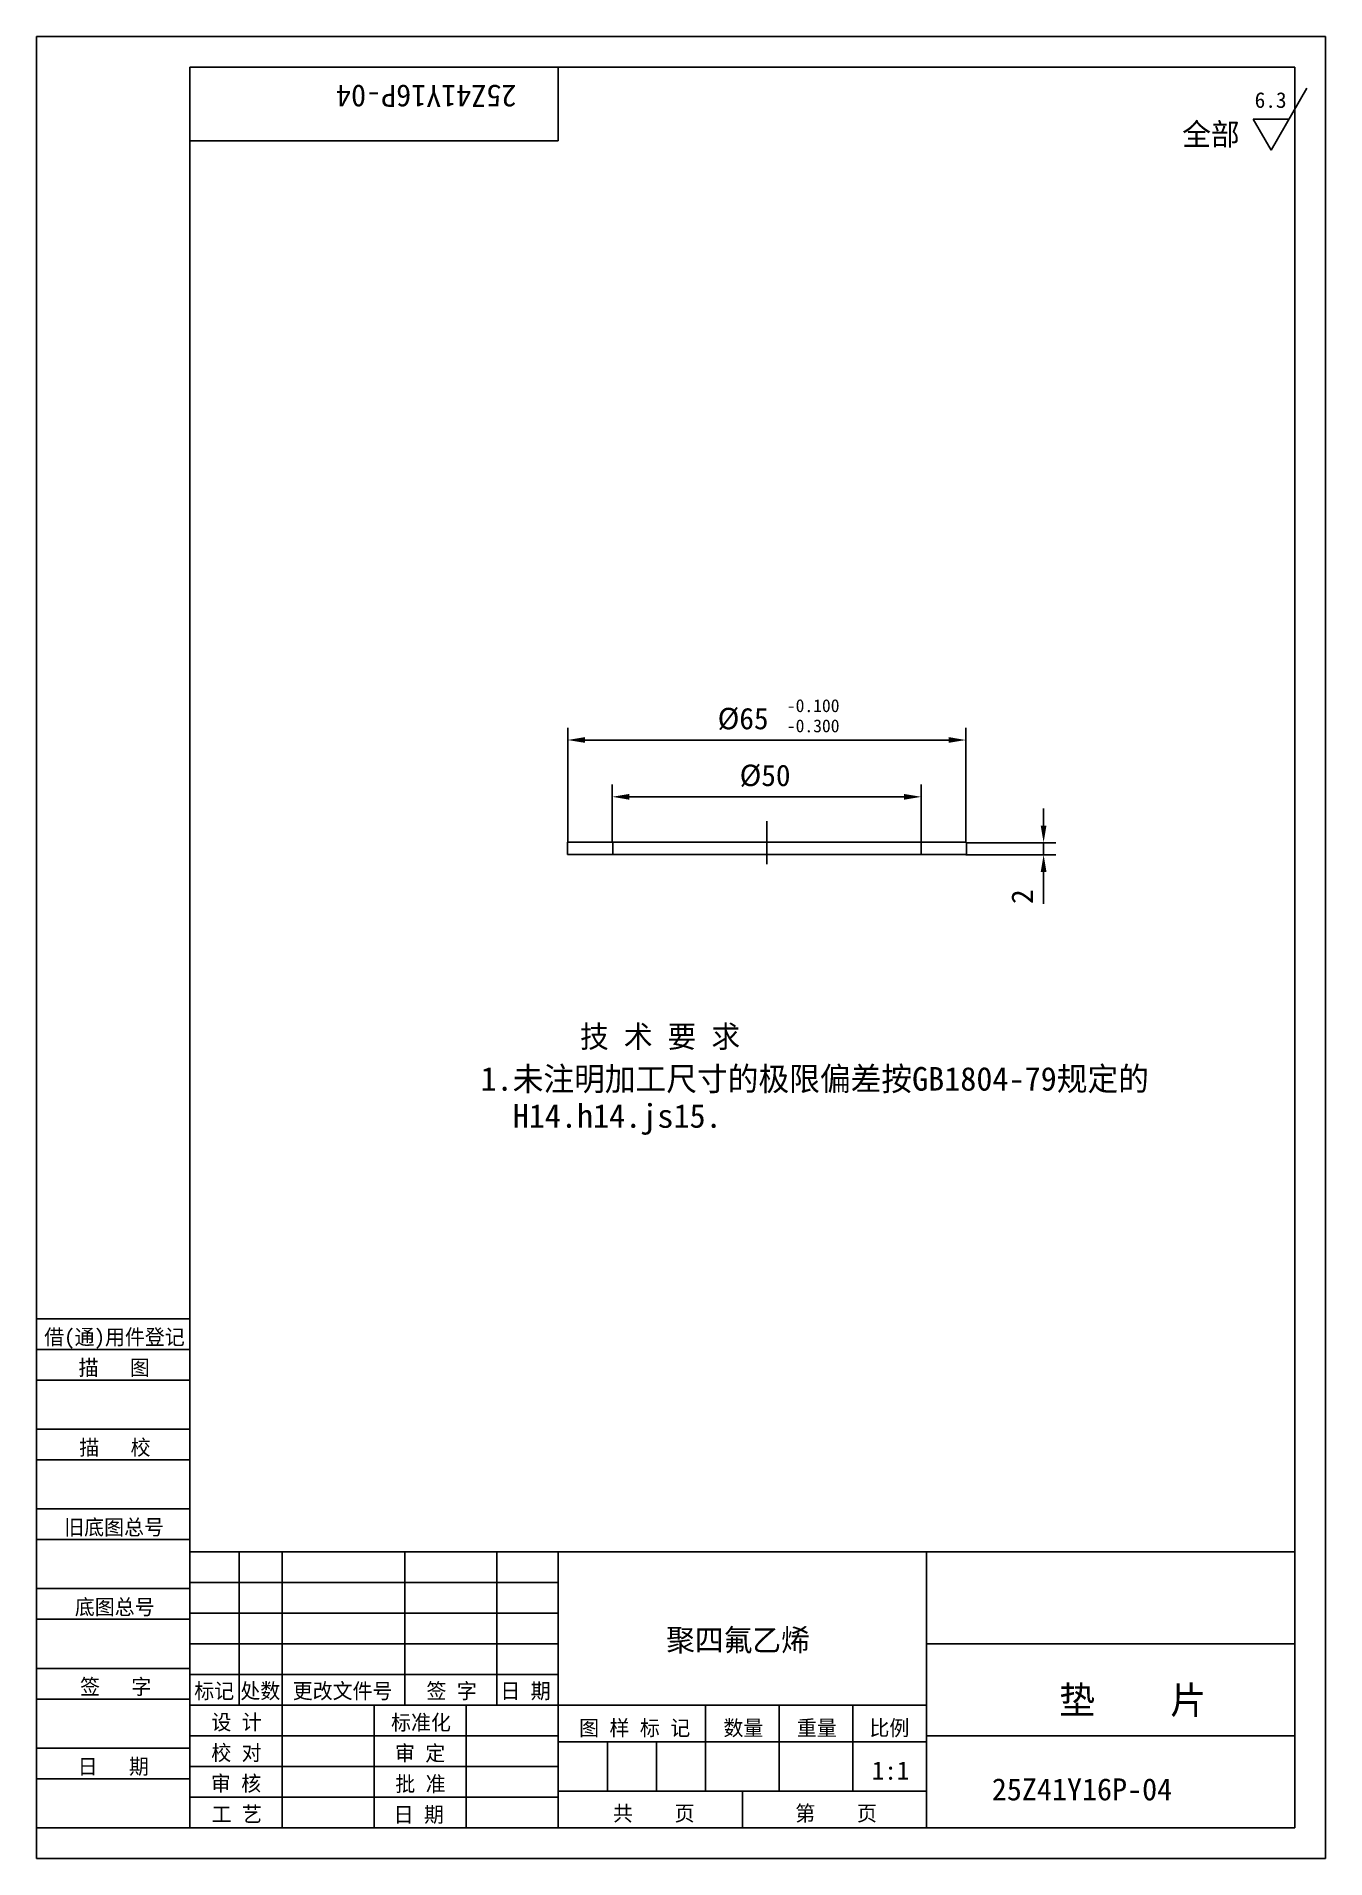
# Model space of a CAD drawing. Header units: metres. Extents: x 0 to 210, y 0 to 297.
import ezdxf

# ---------------------------------------------------------------- set-up
doc = ezdxf.new("R2010")
doc.units = ezdxf.units.M
for name, color, linetype in [('C', 6, 'Continuous'), ('D', 1, 'Continuous'), ('FL', 5, 'Continuous'), ('T', 7, 'Continuous'), ('TL', 4, 'Continuous')]:
    doc.layers.add(name, color=color, linetype=linetype)

# ---------------------------------------------------------------- blocks, each defined once
blk = doc.blocks.new('TUKUN4')
at = {"layer": 'FL'}
for p, q in [((0, 297), (0, 0)), ((210, 297), (0, 297)), ((210, 0), (210, 297)), ((0, 78), (25, 78)), ((0, 70), (25, 70)), ((0, 65), (25, 65)), ((0, 57), (25, 57)), ((0, 52), (25, 52)), ((33, 25), (33, 50)), ((40, 5), (40, 50)), ((60, 25), (60, 50)), ((75, 25), (75, 50)), ((25, 45), (85, 45)), ((0, 44), (25, 44)), ((0, 39), (25, 39)), ((25, 40), (85, 40)), ((25, 35), (85, 35)), ((0, 31), (25, 31)), ((25, 30), (85, 30)), ((0, 26), (25, 26)), ((70, 5), (70, 25)), ((0, 18), (25, 18)), ((25, 20), (85, 20)), ((25, 15), (85, 15)), ((0, 13), (25, 13)), ((25, 10), (85, 10)), ((0, 0), (210, 0))]:
    blk.add_line(p, q, dxfattribs=at)
at = {"layer": 'TL'}
for p, q in [((25, 5), (25, 292)), ((205, 292), (25, 292)), ((85, 292), (85, 280)), ((205, 5), (205, 292)), ((85, 280), (25, 280)), ((0, 88), (25, 88)), ((0, 83), (25, 83)), ((205, 50), (25, 50)), ((85, 5), (85, 50)), ((145, 5), (145, 50)), ((205, 35), (145, 35)), ((145, 25), (25, 25)), ((55, 5), (55, 25)), ((109, 11), (109, 25)), ((121, 11), (121, 25)), ((133, 11), (133, 25)), ((85, 19), (145, 19)), ((93, 11), (93, 19)), ((101, 11), (101, 19)), ((205, 20), (145, 20)), ((145, 11), (85, 11)), ((115, 5), (115, 11)), ((0, 5), (205, 5))]:
    blk.add_line(p, q, dxfattribs=at)
at = {"layer": 'T'}
for s, p in [('借(通)用件登记', (1.26, 83.76)), ('描   图', (6.86, 78.76)), ('描   校', (6.98, 65.76)), ('旧底图总号', (4.52, 52.76)), ('底图总号', (6.25, 39.76)), ('签   字', (7.1, 26.76)), ('标记', (25.71, 26.07)), ('处数', (33.22, 26.07)), ('更改文件号', (41.75, 26.07)), ('签 字', (63.53, 26.07)), ('日 期', (75.57, 26.07)), ('设 计', (28.5, 20.99)), ('标准化', (57.77, 20.93)), ('图 样 标 记', (88.4, 20.04)), ('数量', (111.92, 20.04)), ('重量', (123.88, 20.04)), ('比例', (135.7, 20.04)), ('校 对', (28.48, 15.99)), ('审 定', (58.39, 15.93)), ('日   期', (6.72, 13.76)), ('审 核', (28.41, 10.99)), ('批 准', (58.46, 10.93)), ('共    页', (93.91, 6.13)), ('第    页', (123.62, 6.13)), ('工 艺', (28.52, 5.99)), ('日 期', (58.18, 5.93))]:
    blk.add_text(s, height=2.5, dxfattribs=at).set_placement(p)

msp = doc.modelspace()

# ---------------------------------------------------------------- linework, layer by layer
at = {"layer": 'C'}
msp.add_line((119.01, 162.1), (119.01, 169.1), dxfattribs=at)
at = {"layer": 'D'}
for p, q in [((206.98, 288.58), (201.12, 278.44)), ((201.12, 278.44), (198.2, 283.51)), ((198.2, 283.51), (204.05, 283.51)), ((86.54, 165.58), (86.54, 184.32)), ((151.4, 165.58), (151.4, 184.32)), ((89.34, 182.32), (148.6, 182.32)), ((93.79, 165.58), (93.79, 175.06)), ((96.59, 173.06), (141.35, 173.06)), ((144.15, 165.58), (144.15, 175.06)), ((164.07, 168.38), (164.07, 171.18)), ((151.4, 165.58), (166.07, 165.58)), ((151.4, 163.62), (166.07, 163.62)), ((164.07, 165.58), (164.07, 163.62)), ((164.07, 160.82), (164.07, 158.02)), ((164.07, 158.02), (164.07, 155.6))]:
    msp.add_line(p, q, dxfattribs=at)
for points in [[(89.34, 182.79), (89.34, 181.86), (86.54, 182.32)], [(148.6, 182.79), (148.6, 181.86), (151.4, 182.32)], [(96.59, 173.53), (96.59, 172.59), (93.79, 173.06)], [(141.35, 173.53), (141.35, 172.59), (144.15, 173.06)], [(163.6, 168.38), (164.54, 168.38), (164.07, 165.58)], [(163.6, 160.82), (164.54, 160.82), (164.07, 163.62)]]:
    msp.add_solid(points, dxfattribs=at)
at = {"layer": 'TL'}
for p, q in [((86.51, 165.65), (94.01, 165.65)), ((86.51, 163.65), (86.51, 165.65)), ((94.01, 163.65), (86.51, 163.65)), ((93.87, 163.69), (93.87, 165.73)), ((94.01, 165.65), (119.01, 165.65)), ((119.01, 163.65), (94.01, 163.65)), ((144.01, 165.65), (119.01, 165.65)), ((119.01, 163.65), (144.01, 163.65)), ((151.51, 165.65), (144.01, 165.65)), ((144.01, 163.65), (151.51, 163.65)), ((144.15, 163.69), (144.15, 165.73)), ((151.51, 163.65), (151.51, 165.65))]:
    msp.add_line(p, q, dxfattribs=at)

# ---------------------------------------------------------------- block references
at = {"layer": 'D'}
msp.add_blockref('TUKUN4', (0, 0), dxfattribs=at)

# ---------------------------------------------------------------- texts
for s, height, rotation, p in [('25Z41Y16P-04', 3.6, 180, (78.19, 289.1)), ('2', 3.5, 90, (162.32, 155.6))]:
    msp.add_text(s, height=height, rotation=rotation, dxfattribs=at).set_placement(p)
for s, height, p in [('6.3', 2.55, (198.45, 285.36)), ('全部', 3.6, (186.65, 279.26)), ('%%C65', 3.5, (110.97, 184.07)), ('-0.100', 2.1, (122.25, 186.87)), ('-0.300', 2.1, (122.25, 183.58)), ('%%C50', 3.5, (114.55, 174.81)), ('技 术 要 求', 3.6, (88.56, 132.19)), ('1.未注明加工尺寸的极限偏差按GB1804-79规定的', 3.85, (72.34, 125.17)), ('  H14.h14.js15.', 3.85, (72.34, 119.12)), ('聚四氟乙烯', 3.6, (102.58, 33.82)), ('垫    片', 4.5, (166.61, 23.57)), ('1:1', 3, (136.08, 12.85)), ('25Z41Y16P-04', 3.6, (155.63, 9.48))]:
    msp.add_text(s, height=height, dxfattribs=at).set_placement(p)

doc.saveas('drawing.dxf')
